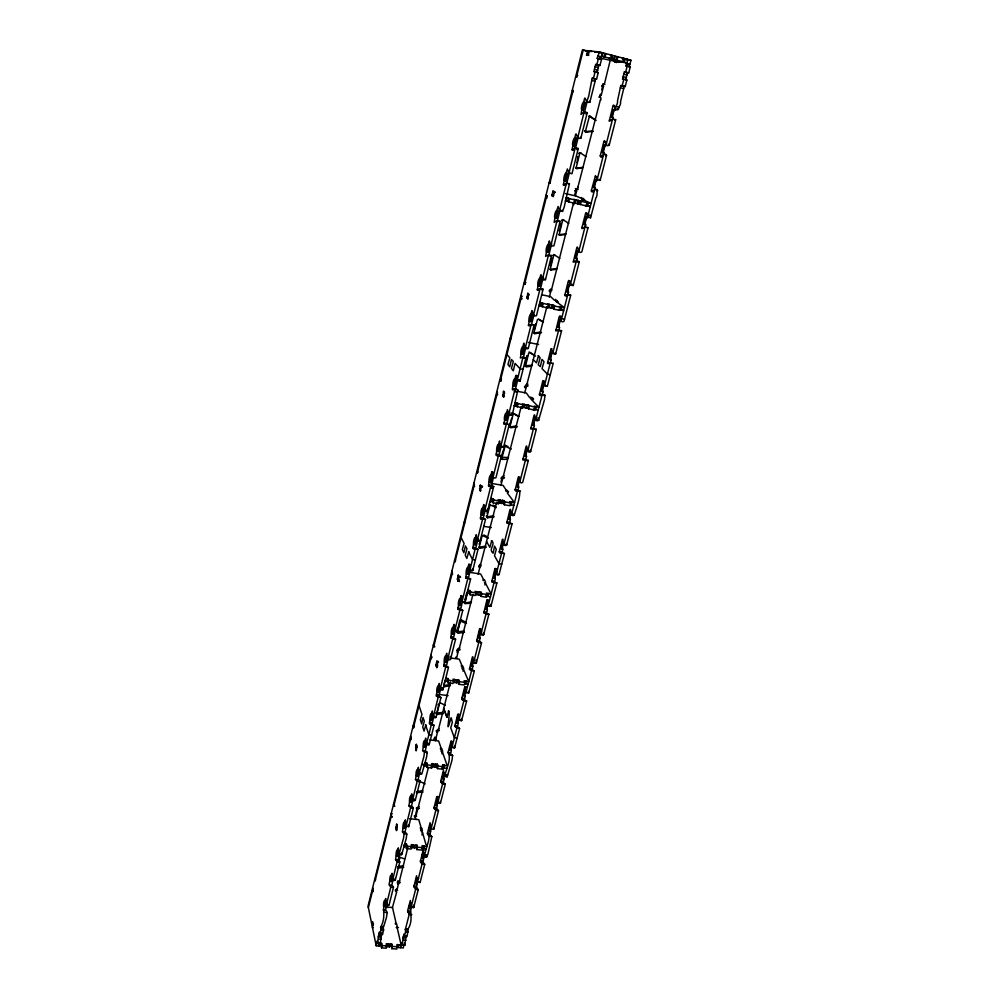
<?xml version="1.0" encoding="UTF-8"?>
<svg xmlns="http://www.w3.org/2000/svg" width="999" height="999" viewBox="0 0 999 999"><rect width="100%" height="100%" fill="white"/><g stroke="black" fill="none" stroke-linecap="round" stroke-linejoin="round"><path stroke-width="1.5" d="M506.93 354.545L509.852 357.817L507.929 364.523L509.74 366.833L511.438 359.528L513.324 361.451L511.438 368.431L513.286 370.791L515.084 363.386L520.092 368.806L523.039 369.38M488.986 486.163L493.718 486.513L487.699 510.701C481.743 513.686 485.427 497.527 482.729 508.204L484.153 508.441L482.542 514.922L481.118 514.697A3.484 0.899 -80.6 0 1 481.106 510.926A3.484 0.899 -80.6 0 1 482.417 508.004M461.076 537.537L464.098 543.419L462.337 549.462L463.873 552.747L465.397 545.929L466.958 548.776L465.234 555.132L466.795 558.478L468.806 551.71M451.323 718.106L452.36 722.289L450.736 727.871L454.395 737.774L457.117 738.111M525.661 460.139L526.498 456.543A3.521 0.999 -79.8 0 1 526.485 452.497A3.521 0.999 -79.8 0 1 528.034 449.775M523.201 358.191L525.824 347.352M533.578 429.033L534.415 425.586A3.559 0.999 -79.4 0 1 534.39 421.566A3.559 0.999 -79.4 0 1 535.976 418.731M542.232 395.204L543.081 391.708A3.596 1.024 -79 0 1 543.119 387.387A3.596 1.024 -79 0 1 544.83 384.877L543.381 384.59A3.596 1.011 -79 0 0 542.907 384.565M558.641 331.081L559.515 327.485A3.671 1.036 -78.2 0 1 559.515 323.214A3.671 1.036 -78.2 0 1 561.313 320.454L559.852 320.155A3.671 1.036 -78.2 0 0 558.953 320.654M515.222 390.047L517.794 379.533M506.73 424.1L509.265 413.748M533.266 359.652L536.438 362.837L538.523 355.656M419.006 705.469L421.965 714.347L420.367 719.804L421.653 723.9L423.027 717.519L424.325 721.278L422.727 726.935L424.038 731.106L425.861 724.824M447.115 717.207L443.606 708.428L446.878 717.27L448.688 711.076M448.314 710.963C451.536 709.54 444.255 741.633 450.986 718.069M486.525 541.508L489.822 547.315L491.758 540.659M493.219 552.934L494.555 546.116L496.278 549.4L494.505 555.756L498.938 563.636L501.748 564.073M438.773 705.007L436.513 714.385L443.244 713.748M466.458 623.501L460.377 621.066L457.317 632.667L458.017 633.316L464.473 632.205M464.298 602.01L464.972 602.984L471.466 601.885M467.27 593.506L464.835 603.633L470.679 603.246M488.424 538.149L482.242 535.514L479.058 547.627L479.757 548.301L486.338 547.227M496.291 507.567L490.072 504.87L486.85 517.157L487.549 517.857L494.168 516.795M542.957 322.065L538.374 319.205L537.462 319.48L533.941 332.717L534.665 333.691L541.545 332.704M554.133 254.633L554.77 255.12L553.558 255.906L550.224 269.218L550.948 270.03L556.53 269.268M561.913 220.055L563.723 220.105L562.499 220.904L559.165 234.615L559.84 235.252L565.459 234.515M580.194 152.685L580.894 152.997L579.645 153.809L576.161 167.745L576.898 168.619L582.579 167.907M596.178 120.429L590.272 116.321L589.335 116.596L585.476 131.094L586.213 132.193L593.381 131.319M550.399 363.174L551.236 359.827A3.634 1.024 -78.6 0 1 551.261 355.532A3.634 1.024 -78.6 0 1 553.009 352.897L551.56 352.61A3.634 1.024 -78.6 0 0 550.936 352.722M490.859 486.038L484.827 510.227M514.935 389.51L508.628 414.772L511.55 415.309L513.036 411.588L517.869 390.072C514.797 386.95 508.991 391.059 514.86 389.473M440.921 697.639L436.001 717.407C430.194 720.217 433.803 704.882 431.556 713.898A3.359 0.812 -82.7 0 0 430.282 715.296A3.359 0.812 -82.7 0 0 430.082 719.792L429.383 723.501L431.281 724.924L426.423 744.417L429.158 744.742L434.041 725.262L429.857 723.651M440.147 689.36L445.666 667.07L448.451 667.444L442.919 689.722C437.137 692.494 440.646 677.26 438.411 686.325A3.372 0.824 -82.5 0 0 437.112 687.824A3.372 0.824 -82.5 0 0 436.925 692.307L436.238 696.141L440.934 697.664M451.198 637.961L455.581 639.135L450.499 659.427C444.73 662.175 448.139 647.04 445.904 656.193A3.384 0.837 -82.2 0 0 444.58 657.779A3.384 0.837 -82.2 0 0 444.405 662.25L443.706 666.121L447.964 667.357M458.316 609.353L462.749 610.352L457.617 630.956C451.635 634.115 455.719 617.357 452.959 627.847A3.397 0.849 -81.9 0 0 451.598 629.532A3.397 0.849 -81.9 0 0 451.436 633.99L450.736 637.886L455.044 638.985M478.059 538.836L475.724 548.501L478.022 549.325L472.739 570.516C466.77 573.638 470.666 557.067 467.919 567.707A3.447 0.874 -81.3 0 0 466.508 569.592A3.447 0.874 -81.3 0 0 466.358 574.025L465.634 577.996L470.629 578.921L464.835 602.085C458.841 605.282 462.912 588.448 460.102 599.125A3.422 0.862 -81.6 0 0 458.716 600.899A3.422 0.862 -81.6 0 0 458.553 605.344L457.854 609.278L462.237 610.239M485.152 510.414L483.166 518.868L485.526 519.355L480.169 540.809C474.238 543.793 477.897 527.809 475.274 538.161A3.472 0.887 -80.9 0 0 473.988 539.572A3.472 0.887 -80.9 0 0 473.501 543.881L472.927 548.488L475.187 548.888L469.905 570.079M481.118 514.697L480.382 518.731L485.526 519.355M504.657 420.092L506.093 420.367L507.792 413.586L506.006 413.199A3.584 0.937 -79.5 0 0 504.595 416.396A3.584 0.937 -79.5 0 0 504.645 420.092L503.908 424.238L509.29 424.338L503.683 446.753C497.814 449.475 500.998 434.228 498.551 444.592A3.546 0.924 -79.9 0 0 497.165 446.291A3.546 0.924 -79.9 0 0 496.69 450.661L496.153 455.382L501.461 455.656L495.941 477.747C490.059 480.507 493.331 465.159 490.884 475.424A3.521 0.912 -80.2 0 0 489.522 477.035A3.521 0.912 -80.2 0 0 489.048 481.381L488.511 486.088L493.743 486.538M531.381 325.1L533.978 314.697M417.669 878.471A3.272 0.787 -84.4 0 0 417.182 883.853L416.508 887.362L418.256 889.634L413.661 907.529L411.026 907.292L410.314 900.511L407.58 910.976L409.215 914.41L405.557 928.683L408.179 928.895C412.525 921.602 410.552 915.708 410.801 908.765A3.272 0.774 -84.6 0 1 410.801 905.356M430.656 827.696A3.284 0.812 -83.9 0 0 430.681 831.056L430.007 834.615L431.843 836.6L427.909 854.145L426.623 857.017L423.963 856.755L423.126 850.186L420.317 861.9L422.04 863.935L424.75 864.31L420.104 882.429L417.457 882.192L416.558 875.748L413.861 886.625L415.609 889.397L411.026 907.292M462.287 699.487L466.645 700.961L461.6 720.591L458.878 720.254L457.729 714.422L454.807 726.161L456.88 728.059L451.923 747.452L454.632 747.764L459.602 728.396L456.818 727.971M465.984 686.812L464.722 686.975L461.838 698.313L461.825 699.425L463.898 700.611L458.878 720.254M484.328 613.149L488.886 614.16L483.653 634.64C478.696 637.612 481.243 626.211 479.532 628.908L476.56 641.308L481.568 642.769L476.386 662.949C471.403 665.908 474.063 654.507 472.34 657.117L469.393 669.367L474.338 670.966L468.668 693.056L465.921 692.707L465.072 686.7M499.737 552.797L504.458 553.521L499.063 574.562C494.193 577.559 496.478 566.183 494.805 569.055L491.745 581.78L496.915 582.929L491.008 605.943C486.088 608.928 488.523 597.539 486.825 600.324L483.816 612.874L488.898 614.185M519.78 491.071C520.142 497.852 516.52 507.48 514.298 515.122C509.527 518.131 511.55 506.818 509.915 509.84L506.78 522.889L512.1 523.713L506.63 545.042C501.798 548.051 503.971 536.7 502.31 539.647L499.188 552.21L501.573 553.009M544.143 380.844L542.744 381.206L539.348 394.842L545.042 395.254L544.418 400.012L538.611 420.329C534.003 423.364 535.576 412.175 534.003 415.434L530.731 429.008L536.313 429.308L530.606 451.573C525.936 454.607 527.659 443.356 526.061 446.541L522.839 459.94L528.334 460.427L522.702 482.38C517.981 485.402 519.855 474.113 518.244 477.222L515.047 490.447L520.467 491.096M441.121 782.392L443.356 782.642L445.267 784.24L440.447 803.121L437.749 802.834L436.738 796.678L433.941 808.328L435.776 810.226L438.524 810.626L433.741 829.232L431.068 828.958L430.094 822.701L427.335 833.678L429.183 836.363L428.571 840.783L423.963 856.755M448.439 753.721L452.647 755.444L451.948 760.489L447.227 776.685L444.518 776.373L443.456 770.316L440.621 781.767L442.582 783.965L437.749 802.834M451.91 747.414L451.024 741.158L448.039 752.384C451.823 759.028 446.241 768.83 444.518 776.373M551.848 348.676L550.924 349.163L547.477 363.149L553.259 363.211L547.377 386.138L544.467 385.564L550.349 362.637M561.076 320.716L567.782 294.48L570.729 295.105L564.01 321.316C559.602 324.338 560.651 313.374 559.165 316.833L555.744 330.969L558.591 330.082L561.6 330.694L555.631 353.958L552.697 353.359L558.666 330.095M569.742 280.632L568.294 281.069L564.76 295.467L567.694 294.468L570.154 294.992M587 213.087L585.576 213.399L581.893 227.834L581.98 228.634L584.964 226.935L588.036 227.61L581.805 251.935C577.584 254.907 578.209 244.168 576.785 247.764L573.251 262.163L576.261 260.951L579.32 261.601L573.176 285.577L568.931 284.64A3.709 1.049 -77.7 0 0 567.869 285.439M597.115 179.683L595.454 175.599L591.408 190.434C590.621 194.156 595.866 186.663 597.589 190.372L596.94 193.731A2.21 0.624 -76.6 0 1 596.815 195.929A2.21 0.624 -76.6 0 1 595.904 197.765L590.559 217.794L587.574 217.12L594.592 189.673M615.634 61.214L627.022 62.887L621.765 61.551L623.026 61.726L623.9 58.317L622.627 58.154L630.943 60.29L629.882 64.436L626.51 63.599L625.923 65.859L630.269 66.833L628.721 72.877L624.387 71.891L622.564 78.996L626.897 79.995L625.212 86.551L620.891 85.527L620.329 87.775L623.688 88.611L620.491 101.91A2.298 0.637 -75.5 0 1 620.379 104.108A2.298 0.637 -75.5 0 1 619.417 106.106L618.344 109.44C614.56 112.225 614.223 102.123 612.974 105.931L609.228 121.191L612.574 118.981L615.709 119.718L609.178 145.192C605.244 148.064 605.207 137.737 603.896 141.508L600.299 155.594C599.55 159.428 604.732 151.286 606.58 155.307L600.149 180.407L597.14 179.695L603.558 154.583M403.883 944.617L403.309 947.926L398.226 947.527L398.676 944.704L396.928 944.567L396.853 949.05L391.758 948.65L391.833 944.167L390.097 944.018L389.635 946.84L387.612 946.677L388.062 943.868L386.313 943.718L386.226 948.213L381.518 947.839L381.63 943.343L379.87 943.206L379.42 946.028L376.198 945.778L371.853 924.55L372.577 921.59L372.615 923.388M437.512 666.42L435.839 665.434L436.888 661.201L438.236 661.388M588.161 55.345L586.563 55.07L587.649 50.599L592.007 51.511M396.178 827.996L395.991 828.783L396.703 823.9L396.765 825.649M415.871 748.301L415.671 749.113L416.396 744.155L416.483 745.866M436.151 666.246L436.363 665.396M436.988 662.861L436.888 661.201M457.679 579.083L457.467 579.957L458.216 574.837L458.341 576.435M479.907 489.148L479.682 490.059L480.432 484.852L480.581 486.388L481.993 486.625M503.084 395.342L502.847 396.303L503.608 391.009L503.796 392.47M527.272 297.44L527.022 298.439L527.797 293.044L528.009 294.443M552.547 195.155L551.785 195.929L553.071 190.709L553.321 192.008M588.736 55.42L587.662 55.22L587.936 54.108L586.563 55.07M373.426 923.663L373.251 924.4M396.416 828.895L396.478 830.656L397.19 825.761L396.99 826.548M416.133 749.125L416.208 750.848L416.933 745.866L416.733 746.69M436.65 666.146L436.75 667.807L437.487 662.762L437.275 663.598M459.515 581.568L457.779 580.631L458.004 579.745L459.39 579.957M460.252 576.423L458.878 576.211L458.653 577.097L460.039 577.31M480.257 489.71L480.407 491.258L481.168 486.038L482.567 486.276M481.168 486.038L480.944 486.95L482.342 487.2M503.471 395.816L503.646 397.29L504.42 391.983L504.183 392.944M527.697 297.802L527.909 299.2L528.683 293.793L528.434 294.792M553.009 195.392L553.259 196.703L554.557 191.458L553.783 192.245M373.002 923.625L372.477 927.671L373.127 927.721M458.129 581.356L458.878 576.211M588.236 55.295L589.323 50.799M399.55 853.483L398.176 859.639L399.85 861.887L395.304 880.144C389.435 883.116 393.531 867.294 391.246 875.911A3.297 0.737 -84.1 0 0 390.134 876.81A3.297 0.737 -84.1 0 0 389.885 881.355C388.024 884.003 390.035 888.373 393.469 887.324L388.986 905.381C383.104 908.391 387.325 892.432 384.99 901.036A3.284 0.724 -84.3 0 0 383.903 901.86A3.284 0.724 -84.3 0 0 383.653 906.405C383.653 913.336 384.815 919.505 380.969 926.647L383.616 926.86L386.488 917.407L387.2 912.524L385.614 909.627L387.137 903.233M406.668 824.974L405.082 831.717L406.818 834.103L406.206 838.536L401.698 854.595C395.829 857.542 399.862 841.782 397.577 850.461A3.297 0.749 -83.9 0 0 396.441 851.435A3.297 0.749 -83.9 0 0 396.203 855.981L395.529 859.527L397.177 861.675L392.632 879.907M405.944 826.21L408.678 826.66L413.349 807.916L410.626 807.592L405.981 826.385L405.369 819.829L404.495 822.652A3.309 0.762 -83.7 0 0 403.334 823.713A3.309 0.762 -83.7 0 0 403.097 828.233L402.41 831.73L404.12 833.828L403.509 838.273L399.001 854.332M419.767 772.452L418.144 779.357L419.967 781.418L415.247 800.411C409.403 803.308 413.274 787.699 411.001 796.515A3.322 0.774 -83.5 0 0 409.815 797.652A3.322 0.774 -83.5 0 0 409.59 802.172L408.903 805.793L410.601 807.554M427.122 742.981L425.337 750.549L427.21 752.459L426.61 756.992L421.89 773.813C416.071 776.673 419.842 761.226 417.582 770.042A3.334 0.787 -83.3 0 0 416.371 771.265A3.334 0.787 -83.3 0 0 416.158 775.773L415.484 779.52L417.257 781.143L412.525 800.112M426.411 744.38L425.699 738.124L424.787 741.096A3.347 0.799 -83 0 0 423.539 742.419A3.347 0.799 -83 0 0 423.339 746.915L422.627 750.499L424.488 752.16L423.863 756.668L419.168 773.501M506.343 413.324L507.48 409.677L508.628 414.772M512.412 388.911L512.912 385.402A3.609 0.949 -79.1 0 1 513.399 381.019A3.609 0.949 -79.1 0 1 514.847 379.096L515.821 375.512L517.032 375.587M525.312 347.914L531.156 324.475L534.115 325.087L528.259 348.501C522.539 350.899 525.087 336.651 522.864 346.878A3.646 0.962 -78.7 0 0 521.203 349.55A3.646 0.962 -78.7 0 0 521.128 353.858L520.329 358.017L522.914 357.205M538.324 290.135L537.262 289.81L540.009 288.611L543.081 289.248L536.475 315.647C530.831 317.982 533.229 304.146 530.993 314.21A3.684 0.974 -78.4 0 0 529.295 316.995A3.684 0.974 -78.4 0 0 529.233 321.291L528.396 325.387L530.432 325.949M542.494 279.021L548.513 254.87L551.51 255.519L545.479 279.658C539.885 281.918 542.095 268.356 539.897 278.434A3.734 0.987 -78 0 0 538.149 281.356A3.734 0.987 -78 0 0 538.111 285.627L537.262 289.81M550.948 245.13L557.055 220.604L560.077 221.291L553.946 245.791C548.426 247.914 550.324 234.678 548.276 244.755A3.784 0.987 -77.6 0 0 546.49 247.814A3.784 0.987 -77.6 0 0 546.465 252.06L545.629 256.343L548.426 254.857M559.502 210.714L558.091 206.481L556.78 210.577A3.834 0.999 -77.2 0 0 554.957 213.774A3.834 0.999 -77.2 0 0 554.932 217.994L554.145 222.365L556.967 220.604M568.881 173.014L567.382 168.956L566.096 173.152A3.884 1.011 -76.8 0 0 564.223 176.486A3.884 1.011 -76.8 0 0 564.223 180.682L563.311 184.69L564.423 185.327M577.772 137.55L584.178 111.863L587.25 112.637L580.831 138.287C575.349 139.86 576.81 127.947 574.862 137.899A3.934 1.024 -76.4 0 0 572.951 141.383A3.934 1.024 -76.4 0 0 572.964 145.542L572.04 149.613L573.164 150.25M594.48 51.848L602.222 52.772L601.173 56.955L597.777 56.106L597.215 58.379L601.51 59.353L599.987 65.434L595.691 64.46L593.906 71.616L598.189 72.615L596.54 79.208L592.27 78.197L591.708 80.457L595.079 81.306L589.835 102.285C584.403 103.709 585.639 92.208 583.766 102.123A3.996 1.024 -76.1 0 0 581.805 105.744A3.996 1.024 -76.1 0 0 581.83 109.878L580.968 114.348L584.115 111.876M383.653 906.405L384.977 906.518L386.113 901.922M389.885 881.355L391.221 881.48L392.57 876.036A3.297 0.737 -84.1 0 0 392.42 875.636M396.203 855.981L397.54 856.106L398.913 850.599L397.577 850.461M403.097 828.233L404.445 828.371L405.831 822.789A3.309 0.762 -83.7 0 0 405.744 822.527M409.59 802.172L410.939 802.322L412.35 796.665L411.001 796.515M416.158 775.773L417.507 775.923L418.943 770.192L417.582 770.042M423.339 746.915L424.7 747.077L426.148 741.258L424.787 741.096M430.082 719.792L431.456 719.954L432.929 714.073A3.359 0.812 -82.8 0 0 432.742 713.761M436.925 692.307L438.299 692.482L439.785 686.513L438.411 686.325M444.405 662.25L445.791 662.437L447.302 656.38L445.904 656.193M451.436 633.99L452.822 634.19L454.358 628.046A3.397 0.849 -81.9 0 0 454.233 627.847M458.553 605.344L459.965 605.556L461.513 599.338L460.102 599.125M466.358 574.025L467.757 574.238L469.33 567.932L467.919 567.707M473.688 544.567L475.099 544.792L476.698 538.386L475.274 538.161M489.248 482.017L490.684 482.255L492.32 475.674L490.884 475.424M496.89 451.273L498.339 451.523L499.999 444.842L498.551 444.592M513.136 385.976L514.597 386.251L516.308 379.37L514.847 379.096M521.128 353.858L522.589 354.158L524.338 347.177L522.864 346.878M529.233 321.291L530.706 321.591L532.467 314.51L530.993 314.21M538.111 285.627L539.585 285.939L541.383 278.746L539.897 278.434M546.465 252.06L547.952 252.385L549.775 245.08L548.276 244.755M554.932 217.994L556.431 218.331L558.279 210.926L556.78 210.577M564.223 180.682L565.721 181.031L567.607 173.514L566.096 173.152M572.964 145.542L574.475 145.916L576.386 138.274L574.862 137.899M581.83 109.878L583.354 110.265L585.289 102.51L583.766 102.123M376.198 945.778L377.597 940.971M381.306 936.125L380.257 943.356L377.61 943.156L378.546 935.351L381.306 936.125L381.718 933.428M378.658 935.913L379.358 932.067L379.832 934.277L380.944 929.819L380.969 926.647M386.326 905.144L390.796 887.087M433.241 717.07L438.161 697.314M447.714 659.053L452.747 638.686M454.82 630.556L459.927 609.927M462.025 601.673L467.807 578.496M477.31 540.359L482.667 518.881M493.056 477.26L498.563 455.144M500.786 446.228L506.381 423.801M517.22 380.332L522.989 357.23L525.936 357.804L520.154 380.894L517.22 380.332L516.058 375.399M533.503 315.035L540.097 288.624M559.527 210.727L566.421 183.079L569.455 183.791L564.21 207.043L562.549 211.413L559.465 210.639M568.918 173.039L575.237 147.74L578.284 148.476L571.965 173.751L568.856 172.952M586.763 101.511L588.723 96.129L591.708 80.457M598.076 56.144L599.113 51.96L611.4 55.045L610.539 58.466L609.303 58.304L623.026 61.726M393.219 878.883L391.858 884.977L393.469 887.324M413.174 798.888L411.576 805.781L413.349 807.916M433.903 715.808L432.142 723.925M440.771 688.286L438.936 696.116L440.884 697.577M448.276 658.179L446.416 666.121L448.426 667.419M455.344 629.882L453.521 638.286M462.5 601.198L460.651 609.69M470.329 569.83L468.394 578.071L470.566 578.858M493.444 477.172L491.371 486.575M501.123 446.378L498.963 455.569L501.386 455.606M540.322 289.248L543.256 277.497M548.663 255.831L551.66 243.781M557.167 221.753L560.189 209.653M566.433 184.603L569.567 172.028M575.449 148.451L578.359 136.788M584.328 112.85L587.287 100.999M593.443 78.421L595.092 71.816L593.906 71.616M596.89 64.635L598.413 58.541M371.84 924.562L368.356 907.591L372.889 889.497M391.571 814.934L375.187 880.344L374.862 878.808M393.956 805.394L411.014 737.312M413.511 727.397L431.281 656.468M433.866 646.128L452.397 572.177M455.094 561.388L474.438 484.228L473.901 483.266M500.399 380.594L521.515 296.328M373.014 891.645L373.052 888.123M392.132 817.157L391.271 817.07L391.221 813.486M394.905 806.106L394.043 806.018L394.305 804.008M411.151 739.535L410.626 735.976M431.418 658.728L430.844 655.244M434.877 646.803L433.978 646.678L434.253 644.605M452.547 574.487L451.91 571.078M455.494 559.815L455.232 561.9L454.607 560.314M474.587 486.563L473.863 483.416M477.759 471.453C478.471 474.238 475.824 472.477 477.36 472.29M497.614 394.755L496.815 391.708L497.452 392.37L477.26 472.964L476.71 472.028M501.036 381.094L500.836 378.858L501.535 378.996M520.854 295.692L521.69 296.691L521.203 298.664L522.152 298.863M546.865 198.302L546.903 196.129L545.941 195.542L547.102 195.804M572.839 90.609L572.502 92.857M379.096 934.14L382.48 934.49L383.591 930.032L383.054 926.285M596.54 79.208L595.354 78.996L595.079 81.306M599.987 65.434L598.788 65.26L597.002 72.403L598.189 72.615M597.215 58.379L600.299 59.191L601.173 56.955M378.833 945.991L378.971 942.619M379.42 946.028L379.87 943.206M403.658 846.79L404.72 843.955L406.518 844.13L406.456 848.563L411.251 849.038L411.301 844.605L413.087 844.792L412.624 847.676L414.685 847.876L415.147 844.992L416.933 845.166L416.895 849.587L422.102 850.099L422.127 845.678L423.913 845.866L423.451 848.75L425.961 848.988M423.938 765.696L425.025 762.811L426.848 763.024L426.823 767.382L431.693 767.944L431.705 763.586L433.516 763.798L433.042 766.745L435.152 766.982L435.626 764.035L437.437 764.247L438.062 766.121L437.437 768.606L442.719 769.205L443.356 766.733L442.707 764.847L444.518 765.059L444.043 768.006L446.603 768.293M539.435 305.507L540.197 302.435L548.463 304.782L547.689 307.854L542.395 306.755L539.435 305.507L540.197 302.435M404.258 846.852L404.72 843.955M424.55 765.771L425.025 762.811M445.054 681.256L446.153 678.321L448.014 678.571L448.676 680.269L448.027 682.866L452.972 683.516L453.633 680.931L452.947 679.22L454.795 679.47L454.308 682.467L456.456 682.754L456.93 679.745L458.778 679.994L459.465 681.693L458.816 684.278L464.185 684.989L464.847 682.404L464.135 680.706L465.971 680.943L465.497 683.94L468.094 684.29M467.07 593.269L468.181 590.284L470.067 590.559L470.804 592.082L470.129 594.78L475.162 595.529L475.836 592.832L475.087 591.321L477.147 591.97L476.473 594.667L478.646 594.992L479.133 591.92L481.006 592.207L481.78 593.718L481.093 596.415L486.55 597.227L487.237 594.542L486.463 593.019L488.523 593.681L487.837 596.366L490.484 596.753M490.022 501.486L490.659 501.598L491.158 498.451L493.069 498.776L493.893 500.087L493.181 502.897L498.301 503.758L499.001 500.949L498.176 499.637L500.299 500.287L499.587 503.096L501.798 503.471L502.297 500.337L504.195 500.649L505.044 501.96L504.333 504.77L509.89 505.706L510.601 502.897L509.74 501.585L514.547 502.684L507.242 492.919M514.622 405.806L515.147 402.597L523.189 405.02L522.452 407.954L513.986 405.681M381.518 947.839L381.63 943.343M406.456 848.563L406.518 844.13M426.823 767.382L426.848 763.024M448.027 682.866L447.365 681.156L448.014 678.571M470.129 594.78L469.393 593.256L470.067 590.559M493.181 502.897L492.37 501.585L493.069 498.776M516.346 405.894L517.082 402.959M541.408 305.919L542.182 302.847M574.088 203.147L572.989 202.585L586.288 205.956L587.112 202.747L573.801 199.375L574.9 199.925L574.088 203.147L568.706 201.91L567.619 201.348L568.419 198.139L566.008 197.652M601.361 56.194L603.808 56.868L604.657 53.459M517.245 406.98L517.981 404.046M542.395 306.755L543.169 303.671M568.706 201.91L569.505 198.689L568.419 198.139M603.808 56.868L605.032 57.03L605.881 53.609M387.612 946.677L388.062 943.868M412.624 847.676L413.087 844.792M433.042 766.745L433.516 763.798M454.795 679.47L454.308 682.467M476.96 591.595L476.473 594.667M500.087 499.962L499.587 503.096M525.961 407.929L534.24 410.164L534.989 407.242L526.473 404.732L525.961 407.929L523.713 407.505L524.225 404.308L522.277 403.946L523.189 405.02M551.198 308.117L551.972 305.045L551.198 308.117L548.663 307.43L549.438 304.37L547.464 303.958L548.463 304.782M574.999 203.047L575.811 199.837M611.363 58.841L612.225 55.432L623.9 58.317M523.713 407.505L524.225 404.308M548.913 307.642L549.438 304.37M575.274 203.184L576.086 199.975M611.675 58.879L612.537 55.469M389.635 946.84L390.097 944.018M435.152 766.982L435.626 764.035M456.456 682.754L456.93 679.745M501.798 503.471L502.297 500.337M614.023 58.329L614.909 56.094L613.736 59.465M420.567 830.169L421.153 827.834L418.793 819.679L409.528 818.705M391.758 948.65L391.833 944.167M416.895 849.587L416.933 845.166M437.437 768.606L436.8 766.72L437.437 764.247M458.816 684.278L458.116 682.567L458.778 679.994M481.093 596.415L480.332 594.892L481.006 592.207M504.333 504.77L503.484 503.459L504.195 500.649M527.659 408.017L528.409 405.094M558.391 301.873L555.819 301.336L564.435 307.655L559.428 306.456L560.464 307.28L559.677 310.352L553.933 309.153L552.922 308.316L553.696 305.257L551.723 304.845M579.333 204.046L580.144 200.836M616.358 62.6L616.033 61.414L614.597 62.363M615.796 60.002L616.658 56.593M420.979 830.631L421.628 828.034L422.452 830.881M441.071 751.298L441.758 748.601L442.669 751.223L441.983 753.92M461.988 668.768L462.699 665.971L463.698 668.343L462.987 671.166M582.33 200.886L582.991 198.277L582.18 199.051L581.393 197.502M528.583 409.103L529.333 406.168M553.933 309.153L554.707 306.081L553.696 305.257M580.444 204.608L581.256 201.398M617.045 60.165L617.906 56.756M484.852 585.002L485.589 582.067L484.49 579.957M421.94 834.989L422.54 832.642L421.378 831.568M442.707 764.847L442.082 767.319L442.719 769.205M459.615 620.329L459.228 623.426M398.289 861.912L398.951 859.327M458.104 627.809L458.853 624.887M478.971 544.043A3.322 3.022 -27.3 0 0 479.47 544.168L480.719 539.285M488.848 507.492L486.988 513.174M503.796 448.988L501.873 454.895M509.777 423.364A3.422 3.197 -37.5 0 0 510.302 423.514L511.625 418.344M525.874 362.575L527.235 355.557M533.841 329.146A3.534 3.322 -49.9 0 0 534.365 329.295L535.751 323.901M551.011 264.186L552.072 258.341M559.915 229.345L560.976 223.439M576.96 162.587L578.059 156.581M398.651 861.975L400.087 857.354L404.508 858.84M444.031 684.402L444.805 681.393M396.541 888.623L396.903 890.171L398.489 883.978L397.652 883.89L397.664 880.906M396.054 890.097L395.679 891.545L395.329 890.009L397.565 890.209M397.652 883.89L398.027 882.429M416.62 816.146L414.348 815.908L414.735 817.357L415.122 815.833L415.984 815.921L417.632 809.477L416.783 809.39L417.17 807.866L419.455 808.116M434.54 737.225L434.565 740.134L434.128 738.798L436.438 739.073M434.977 738.561L435.839 738.661L437.562 731.955L436.7 731.855L437.1 730.269L439.423 730.544M455.644 658.079L456.518 658.204L458.316 651.211L457.442 651.086L457.867 649.437L460.214 649.762M479.495 565.172L479.058 566.895L479.957 567.032L478.084 574.325M500.899 485.551L502.534 479.208L501.623 479.058L502.085 477.26L504.52 477.684M549.325 297.165L550.749 291.621L549.8 291.421L550.312 289.46M575.424 195.667L576.535 191.308L575.574 191.084L576.098 189.036M602.572 85.976L603.121 83.829M415.759 819.48L415.197 815.996M398.676 944.704L398.226 947.527M623.801 62.088L624.675 58.691M423.913 845.866L423.451 848.75M444.518 765.059L444.043 768.006M465.971 680.943L465.497 683.94M487.837 596.366L488.336 593.306M511.638 501.91L510.926 504.707L513.836 505.482M538.199 410.227L535.464 409.715L535.976 406.518L534.04 406.156L534.989 407.242M561.276 308.778L563.648 310.701L560.614 309.915L561.388 306.868M587.674 205.332L590.272 206.643L587.162 205.844L587.974 202.647L585.976 202.185L587.112 202.747M511.138 505.032L511.863 502.235M535.464 409.715L535.976 406.518M560.876 310.127L561.65 307.068M587.437 205.981L587.974 202.647M624.125 62.125L624.987 58.729M410.801 908.765L409.503 908.653L410.864 903.308A3.259 0.774 -84.6 0 0 410.764 903.021M417.182 883.853L415.871 883.74L417.245 878.321A3.272 0.787 -84.4 0 0 417.145 878.034M423.713 854.644A3.272 0.799 -84.2 0 0 423.638 858.628L422.315 858.503L423.713 853.021A3.284 0.799 -84.2 0 0 423.613 852.746M430.681 831.056L429.358 830.918L430.781 825.361A3.284 0.812 -83.9 0 0 430.669 825.099M437.5 800.661A3.297 0.824 -83.7 0 0 437.312 805.144L435.976 805.007L437.412 799.387A3.297 0.824 -83.7 0 0 437.312 799.125M445.054 772.789A3.309 0.837 -83.5 0 0 444.018 775.311A3.309 0.837 -83.5 0 0 444.031 778.908L442.682 778.758L444.143 773.064A3.322 0.837 -83.4 0 0 443.956 772.714M451.523 745.754A3.322 0.849 -83.2 0 0 451.361 750.224L450.012 750.074L451.486 744.292A3.322 0.849 -83.2 0 0 451.373 744.055M458.728 717.831A3.334 0.874 -82.9 0 0 458.254 723.276L456.905 723.101L458.404 717.245A3.334 0.862 -82.9 0 0 458.279 717.02M465.534 690.983A3.347 0.887 -82.6 0 0 465.247 695.966L463.886 695.791L465.397 689.847A3.347 0.887 -82.6 0 0 465.272 689.635M474.275 670.891L472.19 669.942L472.889 666.096L471.516 665.908L473.051 659.889A3.372 0.899 -82.3 0 0 472.927 659.677M481.506 642.694L479.37 641.907L480.069 638.024L478.696 637.824L480.244 631.73A3.384 0.912 -82 0 0 480.119 631.53M487.799 604.108A3.397 0.924 -81.7 0 0 487.35 609.577L485.964 609.365L487.537 603.184A3.397 0.924 -81.6 0 0 487.4 602.996M496.84 582.854L494.592 582.392L495.304 578.458L493.918 578.234L495.516 571.965A3.422 0.937 -81.3 0 0 495.379 571.79M504.383 553.458L502.072 553.171L502.797 549.188L501.398 548.963L503.021 542.607L504.42 542.832M510.377 519.53L508.978 519.293L510.626 512.849L512.037 513.074A3.472 0.962 -80.6 0 0 510.464 515.147A3.472 0.962 -80.6 0 0 510.377 519.53L509.615 523.464L512.025 523.651M517.919 491.046L518.681 487.075L517.27 486.825L518.943 480.282L520.354 480.531M526.498 456.543L525.074 456.281L526.76 449.65L528.196 449.9M534.415 425.586L532.979 425.324L534.702 418.593L536.138 418.856M543.081 391.708L541.645 391.433L543.381 384.59M551.236 359.827L549.787 359.54L551.56 352.61M559.515 327.485L558.054 327.185L559.852 320.155M567.782 295.142L568.568 292.095L567.095 291.783L568.931 284.64M577.085 258.766L575.611 258.441L577.472 251.199L578.945 251.523A3.759 1.061 -77.3 0 0 577.072 254.545A3.759 1.061 -77.3 0 0 577.085 258.766L576.56 260.839M585.202 227.06L585.739 224.962L584.253 224.625L586.138 217.27L587.624 217.607L588.024 216.034M594.667 190.06L595.204 187.937L593.718 187.587L595.629 180.12L597.115 180.469L597.527 178.858M603.571 155.232L604.133 153.072L602.634 152.71L604.57 145.13L606.068 145.492L606.48 143.868M612.624 119.88L613.174 117.695L611.675 117.32L613.636 109.615L615.147 109.99L615.571 108.342M401.273 944.405L401.66 942.894L402.172 945.116L404.795 945.316L405.944 936.562L403.334 936.35L402.172 945.116M403.459 936.9L403.908 934.077L404.433 936.275L405.569 931.855L405.557 928.683M400.699 947.726L401.398 944.954L404.008 945.166M417.457 882.192L422.065 863.985M431.068 828.958L435.826 810.301L438.024 810.464M465.921 692.707L471.565 670.579L473.813 670.829M473.626 662.574L478.783 642.357L481.043 642.632M480.869 634.253L486.088 613.761L488.361 614.048M488.224 605.531L494.08 582.454M496.253 574.138L501.635 553.084M503.808 544.592L509.253 523.226M511.463 514.647L517.607 490.609M519.842 481.88L525.462 459.915M527.734 451.061L533.429 428.771M535.726 419.792L542.145 394.705M570.217 284.952L576.361 260.951M578.833 251.286L584.989 226.923M606.156 144.455L612.574 118.981M615.309 108.679L616.383 105.345A2.298 0.637 -75.5 0 0 617.332 103.334A2.298 0.637 -75.5 0 0 617.457 101.149L620.329 87.775M626.823 63.636L627.884 59.49L622.277 58.779M423.638 858.628L422.952 862.162L424.725 864.247M437.312 805.157L436.625 808.74L438.461 810.514M444.031 778.908L443.356 782.642M451.361 750.237L450.686 753.983M458.254 723.276L457.542 726.96L459.577 728.346M465.247 695.966L464.56 699.775M487.35 609.577L486.638 613.486M570.779 283.416L570.392 284.952A3.709 1.049 -77.7 0 0 568.556 287.837A3.709 1.049 -77.7 0 0 568.568 292.095M622.152 85.764L623.838 79.208L622.564 78.996M625.661 72.09L627.21 66.034M403.658 936.15L407.055 936.5L408.179 928.895M625.212 86.551L623.95 86.314L623.688 88.611M628.721 72.877L627.434 72.677L625.624 79.77L626.897 79.995M625.923 65.859L628.983 66.646L629.882 64.436M406.081 937.112L406.143 935.813M415.921 813.198L416.583 810.614M457.117 652.784L458.229 648.476M479.145 567.045L479.832 564.36M500.974 482.067L502.372 476.623M525.149 387.912L525.899 384.99L527.235 386.126M549.837 291.82L550.499 289.211L551.923 290.135M574.837 194.468L576.248 188.986L577.772 189.673M600.624 94.068L599.762 97.415L600.886 97.752L600.836 100.012M601.735 89.76L603.209 84.028L604.832 84.453M392.295 908.079L396.64 892.144L396.166 890.084M399.325 881.43L407.979 847.04M419.018 808.528L418.156 808.441L418.419 806.443L428.459 767.369M437.812 729.969L438.111 730.856L450.387 682.092M458.391 648.875L458.878 650.087L472.952 594.305M496.54 502.497L480.806 563.723L480.994 565.884M504.07 478.034L503.159 477.884L503.421 475.761L521.141 406.83M524.75 392.794L526.111 387.5L524.537 386.526M527.722 384.253L527.035 383.903L546.803 307.005M577.285 189.56L600.337 99.888M598.838 96.99L599.675 97.24L600.224 95.105L601.198 95.355L603.546 86.226L601.723 85.752L603.546 86.226M610.214 60.29L604.345 84.328M526.773 386.039L527.247 384.153M551.448 290.035L573.214 204.258L573.95 204.533M573.463 204.42L573.738 202.223M399.275 881.18L398.988 883.029L398.626 881.493M416.071 879.22L416.133 878.983A3.272 0.787 -84.4 0 1 416.283 878.533M491.421 540.609C496.366 544.118 487.924 549.15 492.882 552.872M439.148 703.521L440.234 702.834L445.404 705.356M578.921 153.259L580.094 152.635L585.963 156.643M489.385 504.02L489.735 505.207M419.081 782.105L420.092 781.568L425.187 783.915M585.601 113.898L587.2 112.637M572.152 150L575.162 147.752M614.797 120.342L615.659 119.718M576.685 149.613L578.221 148.489M563.424 185.102L566.358 183.079M605.694 155.869L606.53 155.307M568.631 184.303L569.38 183.791M596.715 190.871L597.514 190.372M559.278 221.728L559.989 221.291M587.187 228.034L587.974 227.597M550.037 256.281L551.423 255.519M577.759 262.337L579.233 261.601M541.645 289.897L542.994 289.235L540.509 288.711M569.929 295.417L570.641 295.092M528.459 325.549L531.068 324.463M533.379 325.337L534.04 325.062M560.127 331.193L561.513 330.681M524.575 358.216L525.849 357.779M512.962 413.161L519.155 416.433M588.873 116.071L595.354 120.13M517.17 390.197L517.794 390.035M543.643 395.542L544.967 395.217M397.902 868.281L403.771 867.144M397.552 866.77L403.409 865.621M416.745 791.683L422.702 790.571M423.114 791.982L416.508 792.682M427.023 765.659L423.863 766.183L422.989 764.135M436.076 713.086L442.794 712.437M443.868 685.576L449.975 684.49M450.437 685.751L444.018 686.738M457.08 631.917L463.973 631.018M534.94 429.483L536.238 429.27M479.058 547.202L485.789 546.178M493.606 515.784L487 516.845L486.288 515.984M508.553 457.642C495.779 456.181 502.147 461.051 507.817 458.766M516.72 425.911L509.977 426.935L509.265 426.011M517.345 426.773L510.589 427.797L509.877 426.873L513.124 414.373L514.135 413.948L518.656 416.608M532.33 365.172L524.925 365.759M531.63 366.133L526.161 366.92L525.449 366.158L528.683 353.259L529.807 352.672L535.514 356.144M540.859 332.018L533.99 332.992L534.577 333.604M549.9 269.305L557.192 268.506M558.941 234.678L566.121 233.816M575.936 168.169L583.216 167.333M584.914 131.568L592.557 131.006M525.749 460.626L528.259 460.377M504.994 445.067L508.041 446.615M403.459 940.071L406.081 940.284M378.621 939.085L381.268 939.297M376.885 943.006L379.533 943.218M388.186 944.417L390.209 944.579M382.093 945.566L386.788 945.941M392.332 946.378L397.44 946.79M379.308 945.479L381.056 945.616M385.739 945.991L387.487 946.128M389.523 946.29L391.271 946.428M380.944 929.819L383.591 930.032M405.569 931.855L408.191 932.067M402.947 937.861L405.557 938.073M378.159 936.875L380.806 937.087M398.801 945.266L401.273 945.466L397.34 928.483L396.241 927.347L398.514 927.534M380.469 927.621L383.117 927.846M405.045 929.657L407.654 929.869M384.553 912.299L387.2 912.524M409.165 914.297L411.838 914.634M386.301 904.957L388.524 905.156M411.438 907.154L413.661 907.529M407.604 910.826L409.79 911.013M383.004 910.002L384.765 910.164M407.979 912.162L410.164 912.349M384.99 901.036L386.313 901.148M415.559 889.272L418.256 889.634M373.339 891.17L372.59 891.608M392.607 879.719L394.83 879.919M417.869 882.042L420.104 882.429M399.238 881.043L399.875 881.106M397.29 882.354L400.262 882.641M413.961 885.926L416.146 886.125M389.235 884.977L391.009 885.139M414.335 887.262L416.533 887.462M391.246 875.911L392.57 876.036M417.245 878.321L418.569 878.446M397.177 861.675L399.862 861.925M425.05 855.156L427.048 855.344M398.976 854.145L401.211 854.37M424.375 856.618L426.623 857.017M420.392 860.713L422.589 860.926M395.542 859.627L397.327 859.802M420.779 862.05L422.977 862.262M413.224 845.291L415.297 845.504M424.051 846.365L426.573 846.615L422.54 832.642M407.055 846.178L411.85 846.653M417.495 847.202L422.702 847.714M404.12 846.34L405.919 846.515M410.701 846.99L412.487 847.164M416.333 847.552L414.685 847.876M423.339 850.261L424.213 850.349M421.153 827.834L420.279 827.746L420.567 828.72M427.422 833.166L429.632 833.391M402.447 831.93L404.233 832.105M427.809 834.502L430.02 834.727M404.12 833.828L406.818 834.103M429.133 836.25L431.843 836.625M392.02 816.67L391.271 817.07M404.495 822.652L405.831 822.789M391.183 813.611L392.22 813.723M434.028 807.279L436.251 807.517M418.419 806.443L419.056 806.505M393.569 804.095L394.218 804.17M408.916 805.893L410.714 806.081M434.415 808.616L436.65 808.853M411.051 807.604L413.311 807.841M437.05 796.49L437.949 796.59M437.137 796.865L438.037 796.965M412.5 799.937L414.76 800.187M438.161 802.709L440.447 803.121M440.721 781.056L442.957 781.305M415.484 779.52L417.295 779.72M417.669 781.093L419.955 781.393M444.767 784.115L442.52 783.865L445.279 784.277M417.257 781.143L419.98 781.455M444.143 773.064L445.479 773.214M445.641 774.725L447.664 774.949M419.13 773.338L421.403 773.588M444.93 776.26L447.227 776.685M586.188 50.912L590.684 51.424L582.392 49.95L368.057 906.006L368.356 907.579M433.666 764.26L435.776 764.497M444.68 765.534L447.24 765.821L442.782 752.934L441.57 751.922M427.447 764.897L432.317 765.459M438.062 766.121L443.356 766.733M424.4 765.296L426.223 765.509M432.892 766.27L431.081 766.058L431.693 767.944M434.99 766.508L436.8 766.72M589.335 50.824L599.113 51.96M594.78 51.898L602.222 52.772M448.039 752.384L450.287 752.647M422.664 750.686L424.475 750.898M424.887 752.122L427.197 752.422M449.9 755.057L452.16 755.319M424.488 752.16L427.222 752.484M449.95 755.157L452.659 755.469M426.386 744.243L428.671 744.517M452.335 747.339L454.632 747.764M586.226 50.862L590.097 51.324M553.858 254.545L559.815 258.291M431.593 735.027L428.846 734.69L425.512 724.787M451.148 741.27L452.048 741.383M451.223 741.695L452.122 741.807M429.845 739.934L438.636 740.983L441.246 748.513L440.359 748.401L440.671 749.3M611.4 55.045L610.164 54.895L612.225 55.432M431.231 724.824L434.041 725.262M438.374 728.833L439.023 728.908M413.074 726.198L414.385 726.36M433.666 716.957L436.001 717.407M459.29 720.154L461.6 720.591M429.458 722.314L431.743 722.589M454.907 725.449L457.167 725.724M455.319 726.785L457.579 727.06M623.401 58.929L627.847 59.49M458.066 714.16L458.978 714.273M458.141 714.622L459.041 714.735M431.556 713.898L432.929 714.073M458.404 717.245L459.078 717.332M586.825 53.934L588.498 54.146L587.412 54.033M623.463 59.341L630.943 60.29M439.173 694.455L448.089 695.604M436.288 694.854L438.586 695.154M461.875 698.151L464.148 698.438M436.7 696.203L438.986 696.49M463.836 700.524L466.645 700.961M465.134 687.187L466.046 687.3M465.397 689.847L466.083 689.934M441.296 687.637L443.381 687.911M454.97 679.894L457.105 680.169M466.158 681.368L468.756 681.718L463.836 670.017L462.587 669.068M448.676 680.269L453.633 680.931M459.465 681.693L464.847 682.404M447.365 681.156L445.679 681.33M456.281 682.329L458.116 682.567M599.85 58.017L614.26 61.151M443.756 664.834L446.066 665.147M469.493 668.306L471.765 668.606M444.168 666.183L446.478 666.483M469.905 669.642L472.19 669.942M435.839 665.434L437.712 665.584M613.861 60.976L619.617 62.25L615.484 61.339M600.299 59.191L601.51 59.353M450.337 657.954L459.265 659.178L462.137 665.996L461.238 665.871L461.588 666.683M431.381 657.017L432.28 657.142M437.2 662.012L438.561 662.2M473.051 659.889L474.425 660.077M459.14 648.039L459.802 648.126M433.391 645.054L434.053 645.154M450.774 636.613L453.096 636.937M476.648 640.247L478.946 640.571M477.072 641.583L479.37 641.907M452.772 638.736L455.581 639.135M454.083 625.274L455.007 625.411M479.995 628.983L480.919 629.108M452.959 627.847L454.358 628.046M480.244 631.73L481.63 631.93M455.244 630.469L457.617 630.956M481.293 634.165L483.653 634.64M628.983 66.646L630.269 66.833M457.892 608.004L460.227 608.354M483.903 611.813L486.213 612.15M459.952 609.964L462.762 610.377M487.537 603.184L488.236 603.284M462.45 601.598L464.835 602.085M488.636 605.456L491.008 605.943M467.744 590.571L468.369 590.659M477.147 591.97L479.333 592.307M488.523 593.681L491.171 594.08L485.751 583.678L484.453 582.804M470.804 592.082L475.836 592.832M481.78 593.718L487.237 594.542M469.393 593.256L467.694 593.356M480.332 594.892L478.646 594.992M485.776 595.704L487.649 595.978M461.176 595.941L462.112 596.078M487.25 599.812L488.174 599.949M461.238 596.528L462.175 596.665M487.3 600.387L488.224 600.524M457.779 580.631L459.165 580.831M468.643 572.19L480.731 574.05L483.891 580.107L482.979 579.969L483.354 580.694M465.684 576.723L468.032 577.085M491.833 580.706L494.155 581.068M459.215 576.935L460.601 577.147M466.108 578.059L468.456 578.421M492.27 582.042L494.592 582.392M469.006 564.447L469.955 564.597M495.242 568.518L496.166 568.656M469.068 565.072L470.005 565.209M495.279 569.13L496.203 569.268M495.516 571.965L496.915 572.177A3.422 0.937 -81.3 0 0 495.417 574.038A3.422 0.937 -81.3 0 0 495.304 578.458M470.329 570.004L472.739 570.516M496.665 574.063L499.063 574.562M475.374 559.952L472.539 559.515L468.456 551.66M454.57 560.464L455.244 560.564M473.002 547.302L475.362 547.677M499.3 551.46L501.635 551.835M473.439 548.638L478.034 549.338M477.747 540.297L480.169 540.809M504.233 544.53L506.63 545.042M483.653 526.298L491.333 527.547M480.419 517.47L482.792 517.857M506.855 521.815L509.203 522.202M480.856 518.806L481.805 518.968M507.305 523.151L509.652 523.538M483.903 505.494L484.852 505.656M485.264 510.177L487.699 510.701M511.888 514.597L514.298 515.122M490.721 498.676L491.358 498.776M500.299 500.287L502.509 500.661M493.893 500.087L499.001 500.949M505.044 501.96L510.601 502.897M492.37 501.585L490.659 501.598M501.585 503.134L503.484 503.459M508.516 491.52L506.031 491.096L505.619 490.472L506.555 490.634L503.084 485.402L490.796 483.291M488.548 484.827L490.934 485.239M515.134 489.385L517.494 489.785M515.584 490.709L517.482 491.033M490.359 488.036L492.519 488.399M492.032 471.965L492.982 472.127M492.07 472.677L493.019 472.839M518.718 477.31L520.129 477.547M503.421 475.761L504.108 475.886M496.178 454.133L498.576 454.557M522.927 458.878L525.299 459.29M496.628 455.469L499.038 455.894M501.223 446.191L503.683 446.753M528.159 451.024L530.606 451.573M503.933 422.989L506.343 423.439M530.819 427.934L533.204 428.371M509.065 414.735L511.55 415.309M536.151 419.767L538.611 420.329M523.476 407.242L521.54 406.868L522.452 407.954M535.227 409.44L533.304 409.078L534.24 410.164M514.71 402.747L515.359 402.872M524.45 404.57L526.698 404.995M536.213 406.793L538.948 407.305L531.006 399.188L533.541 399.662M539.46 394.081L541.858 394.53M539.922 395.404L540.884 395.579M517.594 391.346L526.386 393.019L529.682 397.677L533.466 398.389M514.41 391.583L516.608 392.008M517.657 380.307L520.154 380.894M544.905 385.564L547.377 386.138M527.035 383.903L527.734 384.028M499.762 379.97L501.173 380.232M528.146 385.926L525.661 385.439L525.174 387.325L526.111 387.5M516.071 376.236L517.045 376.423M543.169 381.468L544.143 381.655M550.312 374.7L547.402 374.138L542.02 368.619L544.018 361.688L541.995 359.39L540.334 366.633L538.224 364.772L540.147 357.842L538.161 355.582M547.577 362.212L549.999 362.687M548.064 363.536L549.025 363.736M525.249 347.802L527.709 348.301M553.146 353.371L555.631 353.958M528.384 342.432L538.586 344.468M555.831 329.895L558.254 330.394M562.35 318.731L564.547 319.18M548.663 307.43L546.69 307.018L547.689 307.854M550.948 307.904L552.922 308.316M560.614 309.915L558.653 309.503L559.677 310.352M539.01 305.569L539.672 305.706M560.164 316.146L561.138 316.346M559.652 316.933L561.113 317.232M556.93 300.711L554.37 300.175L550.686 296.653L541.745 294.767M520.816 295.854L521.965 296.091M539.785 302.497L540.447 302.635M549.687 304.57L551.972 305.045M554.707 306.081L560.464 307.28M525.324 283.866L523.901 283.566L524.787 284.378L525.536 282.305M564.86 294.518L567.295 295.042M565.347 295.841L566.808 296.154M525.761 282.505L525.112 282.242M568.731 281.356L569.705 281.568M573.351 261.226L575.811 261.763M581.967 227.435L584.44 227.997M585.951 213.886L586.937 214.111M588.886 215.047L591.133 215.559M588.261 202.785L591.083 203.446L581.743 199.101L584.353 199.7M569.505 198.689L574.9 199.925M565.197 200.861L567.619 201.348M587.162 205.844L585.164 205.382L586.288 205.956M565.446 193.581L576.048 196.041L582.754 198.913M555.432 192.357L552.809 191.758L554.295 192.507M581.68 198.813L584.602 199.488M577.547 187.362L578.271 187.537M591.408 190.434L593.893 191.009M591.92 191.746L592.919 191.983M549.887 182.842L549.163 182.68L550.124 183.229L550.399 181.031M575.324 188.599L577.884 189.198M595.454 176.673L596.94 177.023M600.299 155.594L602.797 156.194M600.811 156.905L601.823 157.143M604.395 141.633L605.894 141.995M609.328 120.23L610.826 120.604M616.658 106.531L618.943 107.105M613.473 106.056L614.984 106.431M592.27 78.197L595.354 78.996M620.891 85.527L623.95 86.314M577.734 75.212L576.96 75.025L576.685 77.26L575.624 76.973M595.691 64.46L598.788 65.26M624.387 71.891L627.434 72.677M595.129 66.721L598.513 67.57M623.813 74.138L627.185 74.975M594.48 69.356L597.864 70.192M623.139 76.748L626.51 77.585M588.773 51.561L583.204 50.112L576.46 77.01L575.661 76.811M605.032 57.03L610.539 58.466M597.777 56.106L600.874 56.918M626.51 63.599L629.57 64.398M600.362 95.105L601.198 95.355M572.29 90.297L573.076 90.534L549.925 182.929L549.2 182.505M589.547 116.071L590.272 116.321M584.802 130.619L585.501 130.906M585.402 131.88L586.113 132.155M423.301 764.747L423.963 766.046M578.858 153.446L579.545 153.771M576.111 168.232L576.798 168.569M502.297 459.552L501.773 458.516L505.069 446.228L511.338 449.063M460.726 619.617L465.959 622.327M552.035 194.892L553.521 195.654M551.323 348.551L552.684 353.334M483.891 534.927L486.538 536.376M576.535 191.308L574.8 190.647L575.574 191.084M493.044 505.094L495.716 506.58M529.145 351.935L533.703 354.72M545.978 195.379L546.703 195.816L524.6 284.016L523.938 283.404M538.836 319.243L543.406 322.103M562.974 219.618L568.781 223.439M561.75 220.404L562.412 220.841M559.178 230.507L559.552 230.757A3.659 3.434 -63.3 0 1 559.003 230.582M559.103 234.74L559.752 235.19M552.834 255.344L553.458 255.831M555.581 299.375L556.281 301.136L557.042 300.537M550.299 265.284L550.649 265.572A3.609 3.384 -58.9 0 1 550.112 265.409M609.14 145.167L608.691 144.143M550.237 269.455L550.861 269.955M527.547 294.043L528.896 295.192M526.81 297.053L528.159 298.202M550.749 291.621L549.1 290.809L549.8 291.421M600.112 180.369L599.675 179.321M590.521 217.77L590.109 216.671M618.281 109.403L617.844 108.441M562.512 211.376L562.137 210.277M510.214 338.199L510.851 338.911M530.869 396.903L531.505 398.838L531.743 397.889L532.205 398.401M589.785 102.248L589.373 101.286M503.371 391.958L504.595 393.456M502.659 394.83L503.883 396.341M580.781 138.249L580.382 137.25M573.139 285.539L572.752 284.365M570.179 284.915L568.768 280.419M499.8 379.82L500.561 381.006M545.454 279.645L545.092 278.459M587.512 217.058L586.001 212.862M507.192 490.334L507.754 492.457L507.992 491.533L508.404 492.157M502.559 476.935L503.159 477.884M497.477 502.447L498.301 503.758M502.534 479.208L501.036 478.109L501.623 479.058M480.207 485.764L481.318 487.574M479.532 488.523L480.631 490.347M487.137 517.095L487.487 517.732M486.525 516.196L486.863 516.82M479.22 547.252L479.557 547.914M464.148 522.177L464.672 523.201M480.007 564.722L480.544 565.809M479.42 565.946L479.957 567.032M555.581 353.883L555.244 352.672M457.992 575.724L459.003 577.822M457.342 578.359L458.341 580.469M544.43 385.502L543.181 380.656M464.947 599.475L466.708 594.118A3.272 2.935 -24.4 0 0 466.183 594.08M457.492 628.671L457.729 629.258A3.259 2.897 -23.2 0 1 457.23 629.145M457.03 631.618L457.342 632.355M458.316 651.211L456.955 649.874L457.442 651.086M476.373 662.924L475.924 659.914M456.043 656.98L456.518 658.204M511.513 415.222L510.964 412.712M436.675 662.05L437.587 664.422M436.051 664.585L436.963 666.957M468.656 693.031L468.419 691.433M433.429 644.917L433.978 646.678M450.499 659.427L450.087 656.38M438.086 704.632L438.311 705.282M436.713 713.536L437.1 714.685M442.919 689.722L442.707 688.086M436.101 712.786L436.488 713.935M437.562 731.955L436.263 730.519L436.7 731.855M421.89 690.996L422.302 692.282M538.561 420.217L537.949 417.732M435.402 737.324L435.839 738.661M435.002 738.898L435.576 740.684M506.593 544.954L506.318 543.556M416.196 744.967L417.02 747.589M487.662 510.614L487.412 509.24M415.596 747.402L416.408 750.024M530.544 451.448L530.257 450.187M413.873 725.936L413.598 727.971L413.111 726.061M429.158 744.705L428.971 743.069M419.73 780.344L420.092 781.568M417.894 807.479L418.156 808.441M417.632 809.477L416.383 807.954L416.783 809.39M433.741 829.195L433.554 827.484M415.584 814.485L415.984 815.921M514.248 514.985L513.986 513.661M483.616 634.54L483.379 633.066M415.234 800.374L415.072 798.688M396.516 824.674L397.252 827.522M395.929 827.022L396.665 829.869M393.606 803.958L394.043 806.018M447.202 776.598L447.003 774.987M408.666 826.623L408.516 824.912M399.338 856.355L399.662 857.666M404.27 943.106L404.795 945.316M519.817 379.57L520.104 380.781M398.139 882.442L398.489 883.978M396.553 923.6L397.277 926.697M401.685 854.557L401.536 852.821M395.529 924.25L395.279 923.188L396.128 923.263L392.457 907.379L386.213 907.342M490.959 605.806L490.734 604.407M395.304 880.144L395.154 878.358M382.005 932.292L382.48 934.49M472.689 570.367L472.477 568.993M375.512 878.995L375.262 880.981L374.825 878.933M377.147 940.933L377.61 943.156M372.402 922.314L373.039 925.424M457.579 630.806L457.38 629.382M440.409 802.946L440.234 801.41M413.636 907.392L413.449 905.181M461.376 718.943L461.563 720.429M454.408 746.091L454.595 747.602M426.436 855.244L426.585 856.83M560.789 223.601A3.659 3.434 -63.3 0 1 561.351 223.676M577.884 156.681A3.759 3.484 -70.1 0 1 578.458 156.756M551.873 258.554A3.609 3.384 -58.9 0 1 552.422 258.629M527.022 355.856A3.484 3.284 -45.2 0 1 527.572 355.919M384.977 906.518A3.284 0.724 -84.3 0 1 385.027 902.984A3.284 0.724 -84.3 0 1 385.901 900.586M391.221 881.48A3.297 0.737 -84.1 0 1 391.258 877.946A3.297 0.737 -84.1 0 1 392.145 875.499M397.54 856.106A3.297 0.749 -83.9 0 1 397.777 851.573A3.297 0.749 -83.9 0 1 398.913 850.599M404.445 828.371A3.309 0.762 -83.7 0 1 404.395 825.386A3.309 0.762 -83.7 0 1 405.132 822.602M410.939 802.322A3.322 0.774 -83.5 0 1 411.151 797.801A3.322 0.774 -83.5 0 1 412.35 796.665M417.507 775.923A3.322 0.787 -83.3 0 1 417.719 771.415A3.322 0.787 -83.3 0 1 418.943 770.192M424.7 747.077A3.334 0.799 -83 0 1 424.9 742.582A3.334 0.799 -83 0 1 426.148 741.258M459.965 605.556A3.422 0.862 -81.6 0 1 460.114 601.111A3.422 0.862 -81.6 0 1 461.513 599.338M452.822 634.19A3.397 0.849 -81.9 0 1 452.859 630.332A3.397 0.849 -81.9 0 1 454.083 627.759M445.791 662.437A3.384 0.837 -82.2 0 1 445.966 657.966A3.384 0.837 -82.2 0 1 447.302 656.38M467.757 574.238A3.447 0.874 -81.3 0 1 467.907 569.805A3.447 0.874 -81.3 0 1 469.33 567.932M438.299 692.482A3.372 0.824 -82.5 0 1 438.486 687.999A3.372 0.824 -82.5 0 1 439.785 686.513M431.456 719.954A3.359 0.812 -82.8 0 1 431.431 716.545A3.359 0.812 -82.8 0 1 432.417 713.761M506.093 420.379A3.584 0.949 -79.5 0 1 506.193 416.021A3.584 0.949 -79.5 0 1 507.792 413.586M498.339 451.536A3.546 0.924 -79.9 0 1 498.439 447.165A3.546 0.924 -79.9 0 1 499.999 444.842M490.671 482.255A3.521 0.912 -80.2 0 1 490.796 477.872A3.521 0.912 -80.2 0 1 492.32 475.674M514.597 386.251A3.621 0.962 -79.1 0 1 514.298 384.915A3.609 0.949 -79.1 0 1 514.373 383.591A3.621 0.962 -79.1 0 1 515.159 380.444A3.609 0.949 -79.1 0 1 516.308 379.37M482.529 514.947A3.496 0.912 -80.6 0 1 482.667 510.539A3.496 0.912 -80.6 0 1 484.153 508.441M475.099 544.792A3.472 0.899 -80.9 0 1 474.862 542.994A3.472 0.899 -80.9 0 1 474.987 541.633A3.472 0.899 -80.9 0 1 475.574 539.273A3.447 0.887 -80.9 0 1 475.986 538.473A3.472 0.899 -80.9 0 1 476.698 538.386M583.354 110.265A3.996 1.036 -76 0 1 583.329 106.131A3.996 1.036 -76 0 1 585.289 102.51M574.475 145.916A3.934 1.024 -76.4 0 1 574.462 141.746A3.934 1.024 -76.4 0 1 576.386 138.274M565.721 181.031A3.884 1.011 -76.8 0 1 565.721 176.848A3.884 1.011 -76.8 0 1 567.607 173.514M556.431 218.331A3.821 0.999 -77.2 0 1 556.455 214.111A3.821 0.999 -77.2 0 1 558.279 210.926M547.952 252.385A3.784 0.999 -77.6 0 1 547.976 248.139A3.784 0.999 -77.6 0 1 549.775 245.08M539.585 285.939A3.734 0.987 -78 0 1 539.635 281.681A3.734 0.987 -78 0 1 541.383 278.746M530.706 321.591A3.684 0.974 -78.4 0 1 530.769 317.307A3.684 0.974 -78.4 0 1 532.467 314.51M522.589 354.158A3.646 0.962 -78.7 0 1 522.664 349.85A3.646 0.962 -78.7 0 1 524.338 347.177M409.503 908.64A3.259 0.774 -84.6 0 1 409.453 905.556M415.871 883.728A3.272 0.787 -84.4 0 1 415.721 882.592M422.315 858.503A3.284 0.799 -84.2 0 1 422.39 854.52M429.358 830.918A3.284 0.812 -83.9 0 1 429.333 827.559M435.976 804.994A3.297 0.824 -83.7 0 1 435.814 803.908M442.682 778.77A3.322 0.837 -83.4 0 1 442.507 776.772M443.081 773.551A3.322 0.837 -83.4 0 1 443.531 772.739M450.012 750.062A3.322 0.849 -83.2 0 1 449.925 749.725M493.918 578.234A3.422 0.937 -81.3 0 1 493.668 577.022M456.905 723.101A3.334 0.862 -82.9 0 1 456.705 721.778M457.055 718.631A3.334 0.862 -82.9 0 1 457.292 717.894M463.886 695.791A3.347 0.887 -82.6 0 1 463.748 695.254M464.036 691.32A3.347 0.887 -82.6 0 1 464.173 690.809M471.516 665.908A3.372 0.899 -82.3 0 1 471.316 663.686M472.077 660.239A3.372 0.899 -82.3 0 1 472.277 659.889M472.889 666.096A3.372 0.899 -82.3 0 1 472.827 662.562A3.372 0.899 -82.3 0 1 473.951 659.79M478.696 637.824A3.384 0.912 -82 0 1 478.459 635.951M479.058 632.604A3.384 0.912 -82 0 1 479.345 631.955M480.069 638.024A3.384 0.912 -82 0 1 479.945 634.865A3.384 0.912 -82 0 1 480.931 631.843M485.964 609.365A3.397 0.924 -81.6 0 1 485.851 609.078M541.645 391.433A3.596 1.011 -79 0 1 541.308 390.097M502.047 543.031A3.447 0.949 -80.9 0 1 503.021 542.607M501.398 548.963A3.447 0.949 -80.9 0 1 501.236 545.829M502.797 549.188A3.447 0.949 -80.9 0 1 502.747 545.404A3.447 0.949 -80.9 0 1 504.095 542.607M509.965 512.837A3.472 0.962 -80.6 0 1 510.626 512.849M508.978 519.293A3.472 0.962 -80.6 0 1 508.853 519.03M518.044 480.644A3.496 0.974 -80.2 0 1 518.943 480.282M517.27 486.825A3.496 0.974 -80.2 0 1 516.982 485.689M516.982 484.765A3.496 0.974 -80.2 0 1 517.045 484.078M518.681 487.075A3.496 0.974 -80.2 0 1 518.618 483.341A3.496 0.974 -80.2 0 1 520.017 480.357M525.961 449.9A3.521 0.987 -79.8 0 1 526.76 449.65M525.074 456.281A3.521 0.987 -79.8 0 1 524.937 456.043M524.987 452.559A3.521 0.987 -79.8 0 1 525.137 451.935M534.003 418.731A3.559 0.999 -79.4 0 1 534.702 418.593M532.979 425.324A3.559 0.999 -79.4 0 1 532.854 425.087M549.787 359.54A3.634 1.024 -78.6 0 1 549.45 358.241M549.987 354.633A3.634 1.024 -78.6 0 1 550.199 354.033M558.054 327.185A3.671 1.036 -78.2 0 1 557.904 326.998M567.095 291.783A3.709 1.049 -77.7 0 1 566.945 291.596M577.285 251.149A3.759 1.061 -77.3 0 1 577.472 251.199M575.611 258.441A3.759 1.061 -77.3 0 1 575.249 256.293M576.923 251.336A3.759 1.061 -77.3 0 1 577.047 251.236M584.253 224.625A3.809 1.074 -76.9 0 1 583.916 223.963M583.903 222.165A3.809 1.074 -76.9 0 1 584.003 221.453M584.89 218.506A3.809 1.074 -76.9 0 1 586.138 217.27M585.739 224.962A3.809 1.074 -76.9 0 1 585.701 220.754A3.809 1.074 -76.9 0 1 587.624 217.607M593.718 187.587A3.859 1.074 -76.5 0 1 593.306 186.476M594.917 180.482A3.859 1.074 -76.5 0 1 595.629 180.12M595.204 187.937A3.859 1.086 -76.5 0 1 595.167 183.766A3.859 1.086 -76.5 0 1 597.115 180.469M602.634 152.71A3.909 1.086 -76.1 0 1 602.185 151.349M602.872 147.54A3.909 1.086 -76.1 0 1 602.996 147.203M603.846 145.554A3.909 1.086 -76.1 0 1 604.57 145.13M604.133 153.072A3.909 1.086 -76.1 0 1 604.058 148.926A3.909 1.086 -76.1 0 1 606.068 145.492M611.675 117.32A3.971 1.099 -75.7 0 1 611.5 117.195M612.899 110.102A3.971 1.099 -75.7 0 1 613.636 109.615M613.174 117.695A3.971 1.099 -75.7 0 1 613.099 113.574A3.971 1.099 -75.7 0 1 615.147 109.99M566.408 197.665L565.871 201.024L566.408 197.665M602.597 52.922L601.748 56.331L602.597 52.922M578.134 200.374L577.597 203.721L578.134 200.374"/></g></svg>
